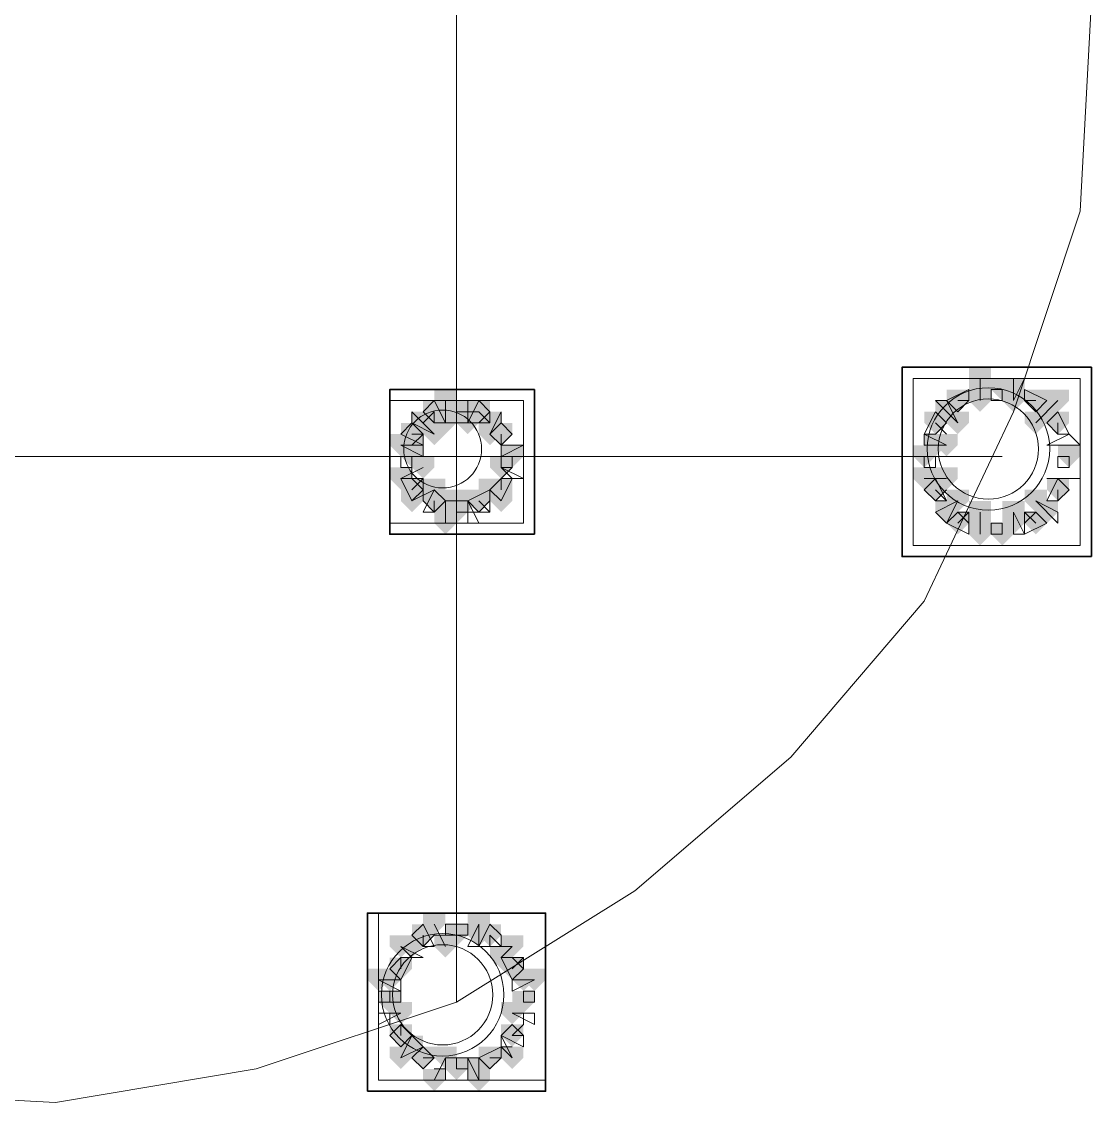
# Model space of a CAD drawing. Header units: millimetres. Extents: x 2315 to 4619, y 1334 to 1897.
# Drawn here: x 3500.14 to 3506, y 1548.66 to 1554.59 of the extents above; entities that cross this region are included whole.
import ezdxf

# ---------------------------------------------------------------- set-up
doc = ezdxf.new("R2010")
doc.units = ezdxf.units.MM
for name, color, linetype, true_color in [('PDF_10', 7, 'Continuous', 0x00b85c), ('PDF_AXIS', 7, 'Continuous', 0x00b85c), ('PDF_柱构件', 7, 'Continuous', 0x00b85c), ('PDF_转运站初步方案', 7, 'Continuous', 0x00b85c)]:
    doc.layers.add(name, color=color, linetype=linetype, true_color=true_color)
doc.layers.add('PDF_中心线层', color=1, linetype='Continuous')
doc.layers.add('PDF_粗实线层', color=7, linetype='Continuous')

msp = doc.modelspace()

# ---------------------------------------------------------------- hatches: boundary and pattern name
at = {"layer": 'PDF_10', "transparency": 33554559}
for points in [[(3505.5163, 1552.6298), (3505.4553, 1552.6298), (3505.4553, 1552.5687), (3505.5163, 1552.5076), (3505.5774, 1552.5687), (3505.5774, 1552.6298)], [(3505.5163, 1552.6298), (3505.4553, 1552.6298), (3505.4553, 1552.5687), (3505.5163, 1552.5076), (3505.5774, 1552.5687), (3505.5774, 1552.6298)], [(3505.272, 1552.5687), (3505.2109, 1552.5687), (3505.2109, 1552.5076), (3505.272, 1552.4466), (3505.3331, 1552.5076), (3505.3331, 1552.5687)], [(3505.272, 1552.5687), (3505.2109, 1552.5687), (3505.2109, 1552.5076), (3505.272, 1552.4466), (3505.3331, 1552.5076), (3505.3331, 1552.5687)], [(3505.6996, 1552.5687), (3505.6385, 1552.5687), (3505.6385, 1552.5076), (3505.6996, 1552.4466), (3505.7607, 1552.5076), (3505.7607, 1552.5687)], [(3505.6996, 1552.5687), (3505.6385, 1552.5687), (3505.6385, 1552.5076), (3505.6996, 1552.4466), (3505.7607, 1552.5076), (3505.7607, 1552.5687)], [(3502.4012, 1552.5076), (3502.3401, 1552.5076), (3502.3401, 1552.4466), (3502.4012, 1552.3855), (3502.4623, 1552.4466), (3502.4623, 1552.5076)], [(3502.4012, 1552.5076), (3502.3401, 1552.5076), (3502.3401, 1552.4466), (3502.4012, 1552.3855), (3502.4623, 1552.4466), (3502.4623, 1552.5076)], [(3502.5234, 1552.5076), (3502.4623, 1552.5076), (3502.4623, 1552.4466), (3502.5234, 1552.3855), (3502.5844, 1552.4466), (3502.5844, 1552.5076)], [(3502.5234, 1552.5076), (3502.4623, 1552.5076), (3502.4623, 1552.4466), (3502.5234, 1552.3855), (3502.5844, 1552.4466), (3502.5844, 1552.5076)], [(3502.6455, 1552.5076), (3502.5844, 1552.5076), (3502.5844, 1552.4466), (3502.6455, 1552.3855), (3502.7066, 1552.4466), (3502.7066, 1552.5076)], [(3502.6455, 1552.5076), (3502.5844, 1552.5076), (3502.5844, 1552.4466), (3502.6455, 1552.3855), (3502.7066, 1552.4466), (3502.7066, 1552.5076)], [(3505.1498, 1552.4466), (3505.0888, 1552.4466), (3505.0888, 1552.3855), (3505.1498, 1552.3244), (3505.2109, 1552.3855), (3505.2109, 1552.4466)], [(3505.1498, 1552.4466), (3505.0888, 1552.4466), (3505.0888, 1552.3855), (3505.1498, 1552.3244), (3505.2109, 1552.3855), (3505.2109, 1552.4466)], [(3505.8217, 1552.4466), (3505.7607, 1552.4466), (3505.7607, 1552.3855), (3505.8217, 1552.3244), (3505.8828, 1552.3855), (3505.8828, 1552.4466)], [(3505.8217, 1552.4466), (3505.7607, 1552.4466), (3505.7607, 1552.3855), (3505.8217, 1552.3244), (3505.8828, 1552.3855), (3505.8828, 1552.4466)], [(3502.279, 1552.3855), (3502.218, 1552.3855), (3502.218, 1552.3244), (3502.279, 1552.2633), (3502.3401, 1552.3244), (3502.3401, 1552.3855)], [(3502.279, 1552.3855), (3502.218, 1552.3855), (3502.218, 1552.3244), (3502.279, 1552.2633), (3502.3401, 1552.3244), (3502.3401, 1552.3855)], [(3502.7677, 1552.3855), (3502.7066, 1552.3855), (3502.7066, 1552.3244), (3502.7677, 1552.2633), (3502.8288, 1552.3244), (3502.8288, 1552.3855)], [(3502.7677, 1552.3855), (3502.7066, 1552.3855), (3502.7066, 1552.3244), (3502.7677, 1552.2633), (3502.8288, 1552.3244), (3502.8288, 1552.3855)], [(3502.7677, 1552.3855), (3502.7066, 1552.3855), (3502.7066, 1552.3244), (3502.7677, 1552.2633), (3502.8288, 1552.3244), (3502.8288, 1552.3855)], [(3502.279, 1552.2633), (3502.218, 1552.2633), (3502.218, 1552.2022), (3502.279, 1552.1412), (3502.3401, 1552.2022), (3502.3401, 1552.2633)], [(3502.279, 1552.2633), (3502.218, 1552.2633), (3502.218, 1552.2022), (3502.279, 1552.1412), (3502.3401, 1552.2022), (3502.3401, 1552.2633)], [(3502.8288, 1552.2633), (3502.7677, 1552.2633), (3502.7677, 1552.2022), (3502.8288, 1552.1412), (3502.8898, 1552.2022), (3502.8898, 1552.2633)], [(3502.8288, 1552.2633), (3502.7677, 1552.2633), (3502.7677, 1552.2022), (3502.8288, 1552.1412), (3502.8898, 1552.2022), (3502.8898, 1552.2633)], [(3505.0888, 1552.2633), (3505.0277, 1552.2633), (3505.0277, 1552.2022), (3505.0888, 1552.1412), (3505.1498, 1552.2022), (3505.1498, 1552.2633)], [(3505.0888, 1552.2633), (3505.0277, 1552.2633), (3505.0277, 1552.2022), (3505.0888, 1552.1412), (3505.1498, 1552.2022), (3505.1498, 1552.2633)], [(3505.8828, 1552.2633), (3505.8217, 1552.2633), (3505.8217, 1552.2022), (3505.8828, 1552.1412), (3505.9439, 1552.2022), (3505.9439, 1552.2633)], [(3505.8828, 1552.2633), (3505.8217, 1552.2633), (3505.8217, 1552.2022), (3505.8828, 1552.1412), (3505.9439, 1552.2022), (3505.9439, 1552.2633)], [(3502.279, 1552.0801), (3502.218, 1552.0801), (3502.218, 1552.019), (3502.279, 1551.9579), (3502.3401, 1552.019), (3502.3401, 1552.0801)], [(3502.279, 1552.0801), (3502.218, 1552.0801), (3502.218, 1552.019), (3502.279, 1551.9579), (3502.3401, 1552.019), (3502.3401, 1552.0801)], [(3502.7677, 1552.0801), (3502.7066, 1552.0801), (3502.7066, 1552.019), (3502.7677, 1551.9579), (3502.8288, 1552.019), (3502.8288, 1552.0801)], [(3502.7677, 1552.0801), (3502.7066, 1552.0801), (3502.7066, 1552.019), (3502.7677, 1551.9579), (3502.8288, 1552.019), (3502.8288, 1552.0801)], [(3505.1498, 1552.0801), (3505.0888, 1552.0801), (3505.0888, 1552.019), (3505.1498, 1551.9579), (3505.2109, 1552.019), (3505.2109, 1552.0801)], [(3505.1498, 1552.0801), (3505.0888, 1552.0801), (3505.0888, 1552.019), (3505.1498, 1551.9579), (3505.2109, 1552.019), (3505.2109, 1552.0801)], [(3505.8217, 1552.0801), (3505.7607, 1552.0801), (3505.7607, 1552.019), (3505.8217, 1551.9579), (3505.8828, 1552.019), (3505.8828, 1552.0801)], [(3505.8217, 1552.0801), (3505.7607, 1552.0801), (3505.7607, 1552.019), (3505.8217, 1551.9579), (3505.8828, 1552.019), (3505.8828, 1552.0801)], [(3502.4012, 1552.019), (3502.3401, 1552.019), (3502.3401, 1551.9579), (3502.4012, 1551.8968), (3502.4623, 1551.9579), (3502.4623, 1552.019)], [(3502.4012, 1552.019), (3502.3401, 1552.019), (3502.3401, 1551.9579), (3502.4012, 1551.8968), (3502.4623, 1551.9579), (3502.4623, 1552.019)], [(3502.6455, 1552.019), (3502.5844, 1552.019), (3502.5844, 1551.9579), (3502.6455, 1551.8968), (3502.7066, 1551.9579), (3502.7066, 1552.019)], [(3502.6455, 1552.019), (3502.5844, 1552.019), (3502.5844, 1551.9579), (3502.6455, 1551.8968), (3502.7066, 1551.9579), (3502.7066, 1552.019)], [(3502.5234, 1551.9579), (3502.4623, 1551.9579), (3502.4623, 1551.8968), (3502.5234, 1551.8357), (3502.5844, 1551.8968), (3502.5844, 1551.9579)], [(3502.5234, 1551.9579), (3502.4623, 1551.9579), (3502.4623, 1551.8968), (3502.5234, 1551.8357), (3502.5844, 1551.8968), (3502.5844, 1551.9579)], [(3505.272, 1551.8968), (3505.2109, 1551.8968), (3505.2109, 1551.8357), (3505.272, 1551.7747), (3505.3331, 1551.8357), (3505.3331, 1551.8968)], [(3505.272, 1551.8968), (3505.2109, 1551.8968), (3505.2109, 1551.8357), (3505.272, 1551.7747), (3505.3331, 1551.8357), (3505.3331, 1551.8968)], [(3505.6996, 1551.8968), (3505.6385, 1551.8968), (3505.6385, 1551.8357), (3505.6996, 1551.7747), (3505.7607, 1551.8357), (3505.7607, 1551.8968)], [(3505.6996, 1551.8968), (3505.6385, 1551.8968), (3505.6385, 1551.8357), (3505.6996, 1551.7747), (3505.7607, 1551.8357), (3505.7607, 1551.8968)], [(3505.5163, 1551.8357), (3505.4553, 1551.8357), (3505.4553, 1551.7747), (3505.5163, 1551.7136), (3505.5774, 1551.7747), (3505.5774, 1551.8357)], [(3505.5163, 1551.8357), (3505.4553, 1551.8357), (3505.4553, 1551.7747), (3505.5163, 1551.7136), (3505.5774, 1551.7747), (3505.5774, 1551.8357)], [(3502.3401, 1549.6368), (3502.279, 1549.6368), (3502.279, 1549.5757), (3502.3401, 1549.5147), (3502.4012, 1549.5757), (3502.4012, 1549.6368)], [(3502.3401, 1549.6368), (3502.279, 1549.6368), (3502.279, 1549.5757), (3502.3401, 1549.5147), (3502.4012, 1549.5757), (3502.4012, 1549.6368)], [(3502.5234, 1549.6368), (3502.4623, 1549.6368), (3502.4623, 1549.5757), (3502.5234, 1549.5147), (3502.5844, 1549.5757), (3502.5844, 1549.6368)], [(3502.5234, 1549.6368), (3502.4623, 1549.6368), (3502.4623, 1549.5757), (3502.5234, 1549.5147), (3502.5844, 1549.5757), (3502.5844, 1549.6368)], [(3502.7066, 1549.6368), (3502.6455, 1549.6368), (3502.6455, 1549.5757), (3502.7066, 1549.5147), (3502.7677, 1549.5757), (3502.7677, 1549.6368)], [(3502.7066, 1549.6368), (3502.6455, 1549.6368), (3502.6455, 1549.5757), (3502.7066, 1549.5147), (3502.7677, 1549.5757), (3502.7677, 1549.6368)], [(3502.218, 1549.4536), (3502.1569, 1549.4536), (3502.1569, 1549.3925), (3502.218, 1549.3314), (3502.279, 1549.3925), (3502.279, 1549.4536)], [(3502.218, 1549.4536), (3502.1569, 1549.4536), (3502.1569, 1549.3925), (3502.218, 1549.3314), (3502.279, 1549.3925), (3502.279, 1549.4536)], [(3502.8288, 1549.4536), (3502.7677, 1549.4536), (3502.7677, 1549.3925), (3502.8288, 1549.3314), (3502.8898, 1549.3925), (3502.8898, 1549.4536)], [(3502.8288, 1549.4536), (3502.7677, 1549.4536), (3502.7677, 1549.3925), (3502.8288, 1549.3314), (3502.8898, 1549.3925), (3502.8898, 1549.4536)], [(3502.1569, 1549.2703), (3502.0958, 1549.2703), (3502.0958, 1549.2093), (3502.1569, 1549.1482), (3502.218, 1549.2093), (3502.218, 1549.2703)], [(3502.1569, 1549.2703), (3502.0958, 1549.2703), (3502.0958, 1549.2093), (3502.1569, 1549.1482), (3502.218, 1549.2093), (3502.218, 1549.2703)], [(3502.1569, 1549.2703), (3502.0958, 1549.2703), (3502.0958, 1549.2093), (3502.1569, 1549.1482), (3502.218, 1549.2093), (3502.218, 1549.2703)], [(3502.8898, 1549.2703), (3502.8288, 1549.2703), (3502.8288, 1549.2093), (3502.8898, 1549.1482), (3502.9509, 1549.2093), (3502.9509, 1549.2703)], [(3502.8898, 1549.2703), (3502.8288, 1549.2703), (3502.8288, 1549.2093), (3502.8898, 1549.1482), (3502.9509, 1549.2093), (3502.9509, 1549.2703)], [(3502.218, 1549.0871), (3502.1569, 1549.0871), (3502.1569, 1549.026), (3502.218, 1548.9649), (3502.279, 1549.026), (3502.279, 1549.0871)], [(3502.218, 1549.0871), (3502.1569, 1549.0871), (3502.1569, 1549.026), (3502.218, 1548.9649), (3502.279, 1549.026), (3502.279, 1549.0871)], [(3502.218, 1549.0871), (3502.1569, 1549.0871), (3502.1569, 1549.026), (3502.218, 1548.9649), (3502.279, 1549.026), (3502.279, 1549.0871)], [(3502.8288, 1549.0871), (3502.7677, 1549.0871), (3502.7677, 1549.026), (3502.8288, 1548.9649), (3502.8898, 1549.026), (3502.8898, 1549.0871)], [(3502.8288, 1549.0871), (3502.7677, 1549.0871), (3502.7677, 1549.026), (3502.8288, 1548.9649), (3502.8898, 1549.026), (3502.8898, 1549.0871)], [(3502.3401, 1548.9649), (3502.279, 1548.9649), (3502.279, 1548.9039), (3502.3401, 1548.8428), (3502.4012, 1548.9039), (3502.4012, 1548.9649)], [(3502.3401, 1548.9649), (3502.279, 1548.9649), (3502.279, 1548.9039), (3502.3401, 1548.8428), (3502.4012, 1548.9039), (3502.4012, 1548.9649)], [(3502.3401, 1548.9649), (3502.279, 1548.9649), (3502.279, 1548.9039), (3502.3401, 1548.8428), (3502.4012, 1548.9039), (3502.4012, 1548.9649)], [(3502.7066, 1548.9649), (3502.6455, 1548.9649), (3502.6455, 1548.9039), (3502.7066, 1548.8428), (3502.7677, 1548.9039), (3502.7677, 1548.9649)], [(3502.7066, 1548.9649), (3502.6455, 1548.9649), (3502.6455, 1548.9039), (3502.7066, 1548.8428), (3502.7677, 1548.9039), (3502.7677, 1548.9649)], [(3502.7066, 1548.9649), (3502.6455, 1548.9649), (3502.6455, 1548.9039), (3502.7066, 1548.8428), (3502.7677, 1548.9039), (3502.7677, 1548.9649)], [(3502.5234, 1548.9039), (3502.4623, 1548.9039), (3502.4623, 1548.8428), (3502.5234, 1548.7817), (3502.5844, 1548.8428), (3502.5844, 1548.9039)], [(3502.5234, 1548.9039), (3502.4623, 1548.9039), (3502.4623, 1548.8428), (3502.5234, 1548.7817), (3502.5844, 1548.8428), (3502.5844, 1548.9039)]]:
    msp.add_hatch(color=256, dxfattribs=at).paths.add_polyline_path(points)
at = {"layer": 'PDF_柱构件', "transparency": 33554559}
for points in [[(3505.3942, 1552.6909), (3505.3331, 1552.6909), (3505.3331, 1552.6298), (3505.3942, 1552.5687), (3505.4553, 1552.6298), (3505.4553, 1552.6909)], [(3505.3942, 1552.6298), (3505.3331, 1552.6298), (3505.3331, 1552.5687), (3505.3942, 1552.5076), (3505.4553, 1552.5687), (3505.4553, 1552.6298)], [(3505.5774, 1552.6298), (3505.5163, 1552.6298), (3505.5163, 1552.5687), (3505.5774, 1552.5076), (3505.6385, 1552.5687), (3505.6385, 1552.6298)], [(3502.4623, 1552.5687), (3502.4012, 1552.5687), (3502.4012, 1552.5076), (3502.4623, 1552.4466), (3502.5234, 1552.5076), (3502.5234, 1552.5687)], [(3505.3942, 1552.5687), (3505.3331, 1552.5687), (3505.3331, 1552.5076), (3505.3942, 1552.4466), (3505.4553, 1552.5076), (3505.4553, 1552.5687)], [(3505.5774, 1552.5687), (3505.5163, 1552.5687), (3505.5163, 1552.5076), (3505.5774, 1552.4466), (3505.6385, 1552.5076), (3505.6385, 1552.5687)], [(3505.8217, 1552.5687), (3505.7607, 1552.5687), (3505.7607, 1552.5076), (3505.8217, 1552.4466), (3505.8828, 1552.5076), (3505.8828, 1552.5687)], [(3502.4623, 1552.5076), (3502.4012, 1552.5076), (3502.4012, 1552.4466), (3502.4623, 1552.3855), (3502.5234, 1552.4466), (3502.5234, 1552.5076)], [(3505.2109, 1552.5076), (3505.1498, 1552.5076), (3505.1498, 1552.4466), (3505.2109, 1552.3855), (3505.272, 1552.4466), (3505.272, 1552.5076)], [(3505.7607, 1552.5076), (3505.6996, 1552.5076), (3505.6996, 1552.4466), (3505.7607, 1552.3855), (3505.8217, 1552.4466), (3505.8217, 1552.5076)], [(3502.3401, 1552.4466), (3502.279, 1552.4466), (3502.279, 1552.3855), (3502.3401, 1552.3244), (3502.4012, 1552.3855), (3502.4012, 1552.4466)], [(3502.4623, 1552.4466), (3502.4012, 1552.4466), (3502.4012, 1552.3855), (3502.4623, 1552.3244), (3502.5234, 1552.3855), (3502.5234, 1552.4466)], [(3502.5844, 1552.4466), (3502.5234, 1552.4466), (3502.5234, 1552.3855), (3502.5844, 1552.3244), (3502.6455, 1552.3855), (3502.6455, 1552.4466)], [(3502.7066, 1552.4466), (3502.6455, 1552.4466), (3502.6455, 1552.3855), (3502.7066, 1552.3244), (3502.7677, 1552.3855), (3502.7677, 1552.4466)], [(3505.272, 1552.4466), (3505.2109, 1552.4466), (3505.2109, 1552.3855), (3505.272, 1552.3244), (3505.3331, 1552.3855), (3505.3331, 1552.4466)], [(3505.6996, 1552.4466), (3505.6385, 1552.4466), (3505.6385, 1552.3855), (3505.6996, 1552.3244), (3505.7607, 1552.3855), (3505.7607, 1552.4466)], [(3502.4012, 1552.3855), (3502.3401, 1552.3855), (3502.3401, 1552.3244), (3502.4012, 1552.2633), (3502.4623, 1552.3244), (3502.4623, 1552.3855)], [(3502.7066, 1552.3855), (3502.6455, 1552.3855), (3502.6455, 1552.3244), (3502.7066, 1552.2633), (3502.7677, 1552.3244), (3502.7677, 1552.3855)], [(3502.218, 1552.3244), (3502.1569, 1552.3244), (3502.1569, 1552.2633), (3502.218, 1552.2022), (3502.279, 1552.2633), (3502.279, 1552.3244)], [(3502.279, 1552.3244), (3502.218, 1552.3244), (3502.218, 1552.2633), (3502.279, 1552.2022), (3502.3401, 1552.2633), (3502.3401, 1552.3244)], [(3505.1498, 1552.3244), (3505.0888, 1552.3244), (3505.0888, 1552.2633), (3505.1498, 1552.2022), (3505.2109, 1552.2633), (3505.2109, 1552.3244)], [(3505.2109, 1552.3244), (3505.1498, 1552.3244), (3505.1498, 1552.2633), (3505.2109, 1552.2022), (3505.272, 1552.2633), (3505.272, 1552.3244)], [(3502.3401, 1552.2022), (3502.279, 1552.2022), (3502.279, 1552.1412), (3502.3401, 1552.0801), (3502.4012, 1552.1412), (3502.4012, 1552.2022)], [(3502.7677, 1552.2022), (3502.7066, 1552.2022), (3502.7066, 1552.1412), (3502.7677, 1552.0801), (3502.8288, 1552.1412), (3502.8288, 1552.2022)], [(3502.218, 1552.1412), (3502.1569, 1552.1412), (3502.1569, 1552.0801), (3502.218, 1552.019), (3502.279, 1552.0801), (3502.279, 1552.1412)], [(3505.0888, 1552.1412), (3505.0277, 1552.1412), (3505.0277, 1552.0801), (3505.0888, 1552.019), (3505.1498, 1552.0801), (3505.1498, 1552.1412)], [(3505.1498, 1552.1412), (3505.0888, 1552.1412), (3505.0888, 1552.0801), (3505.1498, 1552.019), (3505.2109, 1552.0801), (3505.2109, 1552.1412)], [(3505.2109, 1552.1412), (3505.1498, 1552.1412), (3505.1498, 1552.0801), (3505.2109, 1552.019), (3505.272, 1552.0801), (3505.272, 1552.1412)], [(3502.4012, 1552.0801), (3502.3401, 1552.0801), (3502.3401, 1552.019), (3502.4012, 1551.9579), (3502.4623, 1552.019), (3502.4623, 1552.0801)], [(3502.7066, 1552.0801), (3502.6455, 1552.0801), (3502.6455, 1552.019), (3502.7066, 1551.9579), (3502.7677, 1552.019), (3502.7677, 1552.0801)], [(3502.279, 1552.019), (3502.218, 1552.019), (3502.218, 1551.9579), (3502.279, 1551.8968), (3502.3401, 1551.9579), (3502.3401, 1552.019)], [(3502.4623, 1552.019), (3502.4012, 1552.019), (3502.4012, 1551.9579), (3502.4623, 1551.8968), (3502.5234, 1551.9579), (3502.5234, 1552.019)], [(3502.5844, 1552.019), (3502.5234, 1552.019), (3502.5234, 1551.9579), (3502.5844, 1551.8968), (3502.6455, 1551.9579), (3502.6455, 1552.019)], [(3502.7677, 1552.019), (3502.7066, 1552.019), (3502.7066, 1551.9579), (3502.7677, 1551.8968), (3502.8288, 1551.9579), (3502.8288, 1552.019)], [(3505.272, 1552.019), (3505.2109, 1552.019), (3505.2109, 1551.9579), (3505.272, 1551.8968), (3505.3331, 1551.9579), (3505.3331, 1552.019)], [(3505.6996, 1552.019), (3505.6385, 1552.019), (3505.6385, 1551.9579), (3505.6996, 1551.8968), (3505.7607, 1551.9579), (3505.7607, 1552.019)], [(3502.4623, 1551.9579), (3502.4012, 1551.9579), (3502.4012, 1551.8968), (3502.4623, 1551.8357), (3502.5234, 1551.8968), (3502.5234, 1551.9579)], [(3505.2109, 1551.9579), (3505.1498, 1551.9579), (3505.1498, 1551.8968), (3505.2109, 1551.8357), (3505.272, 1551.8968), (3505.272, 1551.9579)], [(3505.3942, 1551.9579), (3505.3331, 1551.9579), (3505.3331, 1551.8968), (3505.3942, 1551.8357), (3505.4553, 1551.8968), (3505.4553, 1551.9579)], [(3505.5774, 1551.9579), (3505.5163, 1551.9579), (3505.5163, 1551.8968), (3505.5774, 1551.8357), (3505.6385, 1551.8968), (3505.6385, 1551.9579)], [(3505.7607, 1551.9579), (3505.6996, 1551.9579), (3505.6996, 1551.8968), (3505.7607, 1551.8357), (3505.8217, 1551.8968), (3505.8217, 1551.9579)], [(3502.4623, 1551.8968), (3502.4012, 1551.8968), (3502.4012, 1551.8357), (3502.4623, 1551.7747), (3502.5234, 1551.8357), (3502.5234, 1551.8968)], [(3505.3942, 1551.8968), (3505.3331, 1551.8968), (3505.3331, 1551.8357), (3505.3942, 1551.7747), (3505.4553, 1551.8357), (3505.4553, 1551.8968)], [(3505.5774, 1551.8968), (3505.5163, 1551.8968), (3505.5163, 1551.8357), (3505.5774, 1551.7747), (3505.6385, 1551.8357), (3505.6385, 1551.8968)], [(3505.3942, 1551.8357), (3505.3331, 1551.8357), (3505.3331, 1551.7747), (3505.3942, 1551.7136), (3505.4553, 1551.7747), (3505.4553, 1551.8357)], [(3502.4012, 1549.6979), (3502.3401, 1549.6979), (3502.3401, 1549.6368), (3502.4012, 1549.5757), (3502.4623, 1549.6368), (3502.4623, 1549.6979)], [(3502.6455, 1549.6979), (3502.5844, 1549.6979), (3502.5844, 1549.6368), (3502.6455, 1549.5757), (3502.7066, 1549.6368), (3502.7066, 1549.6979)], [(3502.6455, 1549.6368), (3502.5844, 1549.6368), (3502.5844, 1549.5757), (3502.6455, 1549.5147), (3502.7066, 1549.5757), (3502.7066, 1549.6368)], [(3502.218, 1549.5757), (3502.1569, 1549.5757), (3502.1569, 1549.5147), (3502.218, 1549.4536), (3502.279, 1549.5147), (3502.279, 1549.5757)], [(3502.279, 1549.5757), (3502.218, 1549.5757), (3502.218, 1549.5147), (3502.279, 1549.4536), (3502.3401, 1549.5147), (3502.3401, 1549.5757)], [(3502.4623, 1549.5757), (3502.4012, 1549.5757), (3502.4012, 1549.5147), (3502.4623, 1549.4536), (3502.5234, 1549.5147), (3502.5234, 1549.5757)], [(3502.8288, 1549.5757), (3502.7677, 1549.5757), (3502.7677, 1549.5147), (3502.8288, 1549.4536), (3502.8898, 1549.5147), (3502.8898, 1549.5757)], [(3502.7677, 1549.5147), (3502.7066, 1549.5147), (3502.7066, 1549.4536), (3502.7677, 1549.3925), (3502.8288, 1549.4536), (3502.8288, 1549.5147)], [(3502.0958, 1549.3925), (3502.0347, 1549.3925), (3502.0347, 1549.3314), (3502.0958, 1549.2703), (3502.1569, 1549.3314), (3502.1569, 1549.3925)], [(3502.1569, 1549.3925), (3502.0958, 1549.3925), (3502.0958, 1549.3314), (3502.1569, 1549.2703), (3502.218, 1549.3314), (3502.218, 1549.3925)], [(3502.8898, 1549.3925), (3502.8288, 1549.3925), (3502.8288, 1549.3314), (3502.8898, 1549.2703), (3502.9509, 1549.3314), (3502.9509, 1549.3925)], [(3502.9509, 1549.3925), (3502.8898, 1549.3925), (3502.8898, 1549.3314), (3502.9509, 1549.2703), (3503.012, 1549.3314), (3503.012, 1549.3925)], [(3502.218, 1549.2093), (3502.1569, 1549.2093), (3502.1569, 1549.1482), (3502.218, 1549.0871), (3502.279, 1549.1482), (3502.279, 1549.2093)], [(3502.8288, 1549.2093), (3502.7677, 1549.2093), (3502.7677, 1549.1482), (3502.8288, 1549.0871), (3502.8898, 1549.1482), (3502.8898, 1549.2093)], [(3502.279, 1549.026), (3502.218, 1549.026), (3502.218, 1548.9649), (3502.279, 1548.9039), (3502.3401, 1548.9649), (3502.3401, 1549.026)], [(3502.218, 1548.9649), (3502.1569, 1548.9649), (3502.1569, 1548.9039), (3502.218, 1548.8428), (3502.279, 1548.9039), (3502.279, 1548.9649)], [(3502.4623, 1548.9649), (3502.4012, 1548.9649), (3502.4012, 1548.9039), (3502.4623, 1548.8428), (3502.5234, 1548.9039), (3502.5234, 1548.9649)], [(3502.8288, 1548.9649), (3502.7677, 1548.9649), (3502.7677, 1548.9039), (3502.8288, 1548.8428), (3502.8898, 1548.9039), (3502.8898, 1548.9649)], [(3502.6455, 1548.9039), (3502.5844, 1548.9039), (3502.5844, 1548.8428), (3502.6455, 1548.7817), (3502.7066, 1548.8428), (3502.7066, 1548.9039)], [(3502.4012, 1548.8428), (3502.3401, 1548.8428), (3502.3401, 1548.7817), (3502.4012, 1548.7206), (3502.4623, 1548.7817), (3502.4623, 1548.8428)], [(3502.6455, 1548.8428), (3502.5844, 1548.8428), (3502.5844, 1548.7817), (3502.6455, 1548.7206), (3502.7066, 1548.7817), (3502.7066, 1548.8428)]]:
    msp.add_hatch(color=256, dxfattribs=at).paths.add_polyline_path(points)
at = {"layer": 'PDF_转运站初步方案', "transparency": 33554559}
for points in [[(3505.5163, 1552.6298), (3505.4553, 1552.6298), (3505.4553, 1552.5687), (3505.5163, 1552.5076), (3505.5774, 1552.5687), (3505.5774, 1552.6298)], [(3505.5163, 1552.6298), (3505.4553, 1552.6298), (3505.4553, 1552.5687), (3505.5163, 1552.5076), (3505.5774, 1552.5687), (3505.5774, 1552.6298)], [(3505.272, 1552.5687), (3505.2109, 1552.5687), (3505.2109, 1552.5076), (3505.272, 1552.4466), (3505.3331, 1552.5076), (3505.3331, 1552.5687)], [(3505.272, 1552.5687), (3505.2109, 1552.5687), (3505.2109, 1552.5076), (3505.272, 1552.4466), (3505.3331, 1552.5076), (3505.3331, 1552.5687)], [(3505.6996, 1552.5687), (3505.6385, 1552.5687), (3505.6385, 1552.5076), (3505.6996, 1552.4466), (3505.7607, 1552.5076), (3505.7607, 1552.5687)], [(3505.6996, 1552.5687), (3505.6385, 1552.5687), (3505.6385, 1552.5076), (3505.6996, 1552.4466), (3505.7607, 1552.5076), (3505.7607, 1552.5687)], [(3502.4012, 1552.5076), (3502.3401, 1552.5076), (3502.3401, 1552.4466), (3502.4012, 1552.3855), (3502.4623, 1552.4466), (3502.4623, 1552.5076)], [(3502.4012, 1552.5076), (3502.3401, 1552.5076), (3502.3401, 1552.4466), (3502.4012, 1552.3855), (3502.4623, 1552.4466), (3502.4623, 1552.5076)], [(3502.5234, 1552.5076), (3502.4623, 1552.5076), (3502.4623, 1552.4466), (3502.5234, 1552.3855), (3502.5844, 1552.4466), (3502.5844, 1552.5076)], [(3502.5234, 1552.5076), (3502.4623, 1552.5076), (3502.4623, 1552.4466), (3502.5234, 1552.3855), (3502.5844, 1552.4466), (3502.5844, 1552.5076)], [(3502.6455, 1552.5076), (3502.5844, 1552.5076), (3502.5844, 1552.4466), (3502.6455, 1552.3855), (3502.7066, 1552.4466), (3502.7066, 1552.5076)], [(3502.6455, 1552.5076), (3502.5844, 1552.5076), (3502.5844, 1552.4466), (3502.6455, 1552.3855), (3502.7066, 1552.4466), (3502.7066, 1552.5076)], [(3505.1498, 1552.4466), (3505.0888, 1552.4466), (3505.0888, 1552.3855), (3505.1498, 1552.3244), (3505.2109, 1552.3855), (3505.2109, 1552.4466)], [(3505.1498, 1552.4466), (3505.0888, 1552.4466), (3505.0888, 1552.3855), (3505.1498, 1552.3244), (3505.2109, 1552.3855), (3505.2109, 1552.4466)], [(3505.8217, 1552.4466), (3505.7607, 1552.4466), (3505.7607, 1552.3855), (3505.8217, 1552.3244), (3505.8828, 1552.3855), (3505.8828, 1552.4466)], [(3505.8217, 1552.4466), (3505.7607, 1552.4466), (3505.7607, 1552.3855), (3505.8217, 1552.3244), (3505.8828, 1552.3855), (3505.8828, 1552.4466)], [(3502.279, 1552.3855), (3502.218, 1552.3855), (3502.218, 1552.3244), (3502.279, 1552.2633), (3502.3401, 1552.3244), (3502.3401, 1552.3855)], [(3502.279, 1552.3855), (3502.218, 1552.3855), (3502.218, 1552.3244), (3502.279, 1552.2633), (3502.3401, 1552.3244), (3502.3401, 1552.3855)], [(3502.7677, 1552.3855), (3502.7066, 1552.3855), (3502.7066, 1552.3244), (3502.7677, 1552.2633), (3502.8288, 1552.3244), (3502.8288, 1552.3855)], [(3502.7677, 1552.3855), (3502.7066, 1552.3855), (3502.7066, 1552.3244), (3502.7677, 1552.2633), (3502.8288, 1552.3244), (3502.8288, 1552.3855)], [(3502.279, 1552.2633), (3502.218, 1552.2633), (3502.218, 1552.2022), (3502.279, 1552.1412), (3502.3401, 1552.2022), (3502.3401, 1552.2633)], [(3502.279, 1552.2633), (3502.218, 1552.2633), (3502.218, 1552.2022), (3502.279, 1552.1412), (3502.3401, 1552.2022), (3502.3401, 1552.2633)], [(3502.8288, 1552.2633), (3502.7677, 1552.2633), (3502.7677, 1552.2022), (3502.8288, 1552.1412), (3502.8898, 1552.2022), (3502.8898, 1552.2633)], [(3502.8288, 1552.2633), (3502.7677, 1552.2633), (3502.7677, 1552.2022), (3502.8288, 1552.1412), (3502.8898, 1552.2022), (3502.8898, 1552.2633)], [(3505.0888, 1552.2633), (3505.0277, 1552.2633), (3505.0277, 1552.2022), (3505.0888, 1552.1412), (3505.1498, 1552.2022), (3505.1498, 1552.2633)], [(3505.0888, 1552.2633), (3505.0277, 1552.2633), (3505.0277, 1552.2022), (3505.0888, 1552.1412), (3505.1498, 1552.2022), (3505.1498, 1552.2633)], [(3505.8828, 1552.2633), (3505.8217, 1552.2633), (3505.8217, 1552.2022), (3505.8828, 1552.1412), (3505.9439, 1552.2022), (3505.9439, 1552.2633)], [(3505.8828, 1552.2633), (3505.8217, 1552.2633), (3505.8217, 1552.2022), (3505.8828, 1552.1412), (3505.9439, 1552.2022), (3505.9439, 1552.2633)], [(3502.279, 1552.0801), (3502.218, 1552.0801), (3502.218, 1552.019), (3502.279, 1551.9579), (3502.3401, 1552.019), (3502.3401, 1552.0801)], [(3502.279, 1552.0801), (3502.218, 1552.0801), (3502.218, 1552.019), (3502.279, 1551.9579), (3502.3401, 1552.019), (3502.3401, 1552.0801)], [(3502.7677, 1552.0801), (3502.7066, 1552.0801), (3502.7066, 1552.019), (3502.7677, 1551.9579), (3502.8288, 1552.019), (3502.8288, 1552.0801)], [(3502.7677, 1552.0801), (3502.7066, 1552.0801), (3502.7066, 1552.019), (3502.7677, 1551.9579), (3502.8288, 1552.019), (3502.8288, 1552.0801)], [(3505.1498, 1552.0801), (3505.0888, 1552.0801), (3505.0888, 1552.019), (3505.1498, 1551.9579), (3505.2109, 1552.019), (3505.2109, 1552.0801)], [(3505.1498, 1552.0801), (3505.0888, 1552.0801), (3505.0888, 1552.019), (3505.1498, 1551.9579), (3505.2109, 1552.019), (3505.2109, 1552.0801)], [(3505.8217, 1552.0801), (3505.7607, 1552.0801), (3505.7607, 1552.019), (3505.8217, 1551.9579), (3505.8828, 1552.019), (3505.8828, 1552.0801)], [(3505.8217, 1552.0801), (3505.7607, 1552.0801), (3505.7607, 1552.019), (3505.8217, 1551.9579), (3505.8828, 1552.019), (3505.8828, 1552.0801)], [(3502.4012, 1552.019), (3502.3401, 1552.019), (3502.3401, 1551.9579), (3502.4012, 1551.8968), (3502.4623, 1551.9579), (3502.4623, 1552.019)], [(3502.4012, 1552.019), (3502.3401, 1552.019), (3502.3401, 1551.9579), (3502.4012, 1551.8968), (3502.4623, 1551.9579), (3502.4623, 1552.019)], [(3502.6455, 1552.019), (3502.5844, 1552.019), (3502.5844, 1551.9579), (3502.6455, 1551.8968), (3502.7066, 1551.9579), (3502.7066, 1552.019)], [(3502.6455, 1552.019), (3502.5844, 1552.019), (3502.5844, 1551.9579), (3502.6455, 1551.8968), (3502.7066, 1551.9579), (3502.7066, 1552.019)], [(3502.5234, 1551.9579), (3502.4623, 1551.9579), (3502.4623, 1551.8968), (3502.5234, 1551.8357), (3502.5844, 1551.8968), (3502.5844, 1551.9579)], [(3502.5234, 1551.9579), (3502.4623, 1551.9579), (3502.4623, 1551.8968), (3502.5234, 1551.8357), (3502.5844, 1551.8968), (3502.5844, 1551.9579)], [(3505.272, 1551.8968), (3505.2109, 1551.8968), (3505.2109, 1551.8357), (3505.272, 1551.7747), (3505.3331, 1551.8357), (3505.3331, 1551.8968)], [(3505.272, 1551.8968), (3505.2109, 1551.8968), (3505.2109, 1551.8357), (3505.272, 1551.7747), (3505.3331, 1551.8357), (3505.3331, 1551.8968)], [(3505.6996, 1551.8968), (3505.6385, 1551.8968), (3505.6385, 1551.8357), (3505.6996, 1551.7747), (3505.7607, 1551.8357), (3505.7607, 1551.8968)], [(3505.6996, 1551.8968), (3505.6385, 1551.8968), (3505.6385, 1551.8357), (3505.6996, 1551.7747), (3505.7607, 1551.8357), (3505.7607, 1551.8968)], [(3505.5163, 1551.8357), (3505.4553, 1551.8357), (3505.4553, 1551.7747), (3505.5163, 1551.7136), (3505.5774, 1551.7747), (3505.5774, 1551.8357)], [(3505.5163, 1551.8357), (3505.4553, 1551.8357), (3505.4553, 1551.7747), (3505.5163, 1551.7136), (3505.5774, 1551.7747), (3505.5774, 1551.8357)], [(3502.3401, 1549.6368), (3502.279, 1549.6368), (3502.279, 1549.5757), (3502.3401, 1549.5147), (3502.4012, 1549.5757), (3502.4012, 1549.6368)], [(3502.3401, 1549.6368), (3502.279, 1549.6368), (3502.279, 1549.5757), (3502.3401, 1549.5147), (3502.4012, 1549.5757), (3502.4012, 1549.6368)], [(3502.5234, 1549.6368), (3502.4623, 1549.6368), (3502.4623, 1549.5757), (3502.5234, 1549.5147), (3502.5844, 1549.5757), (3502.5844, 1549.6368)], [(3502.5234, 1549.6368), (3502.4623, 1549.6368), (3502.4623, 1549.5757), (3502.5234, 1549.5147), (3502.5844, 1549.5757), (3502.5844, 1549.6368)], [(3502.7066, 1549.6368), (3502.6455, 1549.6368), (3502.6455, 1549.5757), (3502.7066, 1549.5147), (3502.7677, 1549.5757), (3502.7677, 1549.6368)], [(3502.7066, 1549.6368), (3502.6455, 1549.6368), (3502.6455, 1549.5757), (3502.7066, 1549.5147), (3502.7677, 1549.5757), (3502.7677, 1549.6368)], [(3502.218, 1549.4536), (3502.1569, 1549.4536), (3502.1569, 1549.3925), (3502.218, 1549.3314), (3502.279, 1549.3925), (3502.279, 1549.4536)], [(3502.218, 1549.4536), (3502.1569, 1549.4536), (3502.1569, 1549.3925), (3502.218, 1549.3314), (3502.279, 1549.3925), (3502.279, 1549.4536)], [(3502.8288, 1549.4536), (3502.7677, 1549.4536), (3502.7677, 1549.3925), (3502.8288, 1549.3314), (3502.8898, 1549.3925), (3502.8898, 1549.4536)], [(3502.8288, 1549.4536), (3502.7677, 1549.4536), (3502.7677, 1549.3925), (3502.8288, 1549.3314), (3502.8898, 1549.3925), (3502.8898, 1549.4536)], [(3502.1569, 1549.2703), (3502.0958, 1549.2703), (3502.0958, 1549.2093), (3502.1569, 1549.1482), (3502.218, 1549.2093), (3502.218, 1549.2703)], [(3502.1569, 1549.2703), (3502.0958, 1549.2703), (3502.0958, 1549.2093), (3502.1569, 1549.1482), (3502.218, 1549.2093), (3502.218, 1549.2703)], [(3502.8898, 1549.2703), (3502.8288, 1549.2703), (3502.8288, 1549.2093), (3502.8898, 1549.1482), (3502.9509, 1549.2093), (3502.9509, 1549.2703)], [(3502.8898, 1549.2703), (3502.8288, 1549.2703), (3502.8288, 1549.2093), (3502.8898, 1549.1482), (3502.9509, 1549.2093), (3502.9509, 1549.2703)], [(3502.218, 1549.0871), (3502.1569, 1549.0871), (3502.1569, 1549.026), (3502.218, 1548.9649), (3502.279, 1549.026), (3502.279, 1549.0871)], [(3502.218, 1549.0871), (3502.1569, 1549.0871), (3502.1569, 1549.026), (3502.218, 1548.9649), (3502.279, 1549.026), (3502.279, 1549.0871)], [(3502.8288, 1549.0871), (3502.7677, 1549.0871), (3502.7677, 1549.026), (3502.8288, 1548.9649), (3502.8898, 1549.026), (3502.8898, 1549.0871)], [(3502.8288, 1549.0871), (3502.7677, 1549.0871), (3502.7677, 1549.026), (3502.8288, 1548.9649), (3502.8898, 1549.026), (3502.8898, 1549.0871)], [(3502.3401, 1548.9649), (3502.279, 1548.9649), (3502.279, 1548.9039), (3502.3401, 1548.8428), (3502.4012, 1548.9039), (3502.4012, 1548.9649)], [(3502.3401, 1548.9649), (3502.279, 1548.9649), (3502.279, 1548.9039), (3502.3401, 1548.8428), (3502.4012, 1548.9039), (3502.4012, 1548.9649)], [(3502.7066, 1548.9649), (3502.6455, 1548.9649), (3502.6455, 1548.9039), (3502.7066, 1548.8428), (3502.7677, 1548.9039), (3502.7677, 1548.9649)], [(3502.7066, 1548.9649), (3502.6455, 1548.9649), (3502.6455, 1548.9039), (3502.7066, 1548.8428), (3502.7677, 1548.9039), (3502.7677, 1548.9649)], [(3502.5234, 1548.9039), (3502.4623, 1548.9039), (3502.4623, 1548.8428), (3502.5234, 1548.7817), (3502.5844, 1548.8428), (3502.5844, 1548.9039)], [(3502.5234, 1548.9039), (3502.4623, 1548.9039), (3502.4623, 1548.8428), (3502.5234, 1548.7817), (3502.5844, 1548.8428), (3502.5844, 1548.9039)]]:
    msp.add_hatch(color=256, dxfattribs=at).paths.add_polyline_path(points)

# ---------------------------------------------------------------- linework, layer by layer
at = {"layer": 'PDF_10', "lineweight": 18}
for points in [[(3505.4553, 1552.5687), (3505.5163, 1552.5687), (3505.5163, 1552.5076)], [(3502.5234, 1552.5076), (3502.5234, 1552.4466), (3502.5844, 1552.4466)], [(3505.272, 1552.5076), (3505.3331, 1552.5076), (3505.272, 1552.5076)], [(3505.6996, 1552.5076), (3505.6385, 1552.5076), (3505.6996, 1552.5076)], [(3502.3401, 1552.3855), (3502.4012, 1552.4466), (3502.4012, 1552.3855)], [(3502.6455, 1552.4466), (3502.7066, 1552.3855)], [(3502.6455, 1552.3855), (3502.7066, 1552.4466)], [(3505.1498, 1552.3244), (3505.2109, 1552.3855)], [(3505.2109, 1552.3244), (3505.1498, 1552.3855)], [(3505.8217, 1552.3855), (3505.8217, 1552.3244), (3505.8217, 1552.3855)], [(3502.279, 1552.2633), (3502.3401, 1552.3244), (3502.279, 1552.3244)], [(3502.7677, 1552.3244), (3502.7677, 1552.2633)], [(3502.279, 1552.1412), (3502.279, 1552.2022), (3502.218, 1552.2022)], [(3502.7677, 1552.2022), (3502.8288, 1552.2022), (3502.8288, 1552.1412)], [(3505.0888, 1552.1412), (3505.0888, 1552.2022), (3505.1498, 1552.2022)], [(3505.8217, 1552.2022), (3505.8828, 1552.2022), (3505.8828, 1552.1412)], [(3502.3401, 1552.019), (3502.279, 1552.0801)], [(3502.3401, 1552.0801), (3502.279, 1552.019)], [(3502.7677, 1552.019), (3502.7677, 1552.0801), (3502.7677, 1552.019)], [(3505.2109, 1551.9579), (3505.1498, 1552.019)], [(3505.2109, 1552.019), (3505.1498, 1551.9579)], [(3505.8217, 1551.9579), (3505.8217, 1552.019), (3505.8217, 1551.9579)], [(3502.4012, 1551.9579), (3502.4012, 1551.8968), (3502.3401, 1551.9579)], [(3502.5844, 1551.8968), (3502.5234, 1551.8968), (3502.5234, 1551.9579)], [(3502.7066, 1551.9579), (3502.6455, 1551.8968)], [(3502.6455, 1551.9579), (3502.7066, 1551.8968)], [(3505.3331, 1551.8357), (3505.272, 1551.8968)], [(3505.3331, 1551.8968), (3505.272, 1551.8357)], [(3505.6996, 1551.8968), (3505.6385, 1551.8357)], [(3505.6385, 1551.8968), (3505.6996, 1551.8357)], [(3505.5163, 1551.8357), (3505.5163, 1551.7747), (3505.4553, 1551.7747)], [(3502.5844, 1549.5757), (3502.5234, 1549.5757), (3502.5234, 1549.6368)], [(3502.4012, 1549.5757), (3502.3401, 1549.5147), (3502.3401, 1549.5757)], [(3502.7677, 1549.5147), (3502.7066, 1549.5757), (3502.7066, 1549.5147)], [(3502.218, 1549.4536), (3502.218, 1549.3925), (3502.218, 1549.4536)], [(3502.8898, 1549.3925), (3502.8288, 1549.4536)], [(3502.8288, 1549.3925), (3502.8898, 1549.4536)], [(3502.1569, 1549.2703), (3502.1569, 1549.2093)], [(3502.9509, 1549.2093), (3502.8898, 1549.2093), (3502.8898, 1549.2703)], [(3502.218, 1549.0871), (3502.218, 1549.026)], [(3502.8898, 1549.026), (3502.8288, 1549.026), (3502.8898, 1549.0871)], [(3502.3401, 1548.9039), (3502.4012, 1548.9039)], [(3502.5234, 1548.9039), (3502.5234, 1548.8428), (3502.5844, 1548.8428)], [(3502.7066, 1548.9039), (3502.7677, 1548.9039)]]:
    msp.add_lwpolyline(points, dxfattribs=at)
at = {"layer": 'PDF_AXIS', "lineweight": 18}
for points in [[(3505.9439, 1551.7136), (3505.9439, 1552.6298), (3505.0277, 1552.6298), (3505.0277, 1551.7136)], [(3502.8898, 1551.8357), (3502.8898, 1552.5076), (3502.1569, 1552.5076), (3502.1569, 1551.8357)], [(3502.0958, 1548.7817), (3502.0958, 1549.6979), (3503.012, 1549.6979), (3503.012, 1548.7817)]]:
    msp.add_lwpolyline(points, close=True, dxfattribs=at)
at = {"layer": 'PDF_中心线层', "color": 112, "lineweight": 18, "true_color": 0x00b85c}
for points in [[(3502.5234, 1549.2093), (3502.5234, 1560.1428)], [(3506.005, 1554.7066), (3505.9439, 1553.546), (3505.5774, 1552.4466), (3505.0888, 1551.4082), (3504.3558, 1550.553), (3503.5007, 1549.8201), (3502.5234, 1549.2093), (3501.4239, 1548.8428), (3500.3244, 1548.6595), (3499.1639, 1548.7206), (3498.0644, 1549.026), (3497.0261, 1549.4536), (3497.0261, 1549.5147)], [(3494.5828, 1552.2022), (3505.5163, 1552.2022)]]:
    msp.add_lwpolyline(points, dxfattribs=at)
at = {"layer": 'PDF_柱构件', "lineweight": 18}
for points in [[(3505.3942, 1552.6298), (3505.3942, 1552.5076)], [(3505.5774, 1552.6298), (3505.5774, 1552.5076), (3505.6385, 1552.6298)], [(3505.272, 1552.4466), (3505.3331, 1552.5076), (3505.3331, 1552.5687), (3505.2109, 1552.5076)], [(3505.4553, 1552.5076), (3505.5163, 1552.5076), (3505.5163, 1552.5687), (3505.4553, 1552.5687)], [(3505.6385, 1552.5076), (3505.6996, 1552.4466), (3505.7607, 1552.5076), (3505.6385, 1552.5687)], [(3502.4012, 1552.3855), (3502.4623, 1552.3855), (3502.4012, 1552.5076), (3502.3401, 1552.4466)], [(3502.4623, 1552.5076), (3502.4623, 1552.3855)], [(3502.4623, 1552.3855), (3502.5844, 1552.3855), (3502.5844, 1552.5076), (3502.4623, 1552.5076)], [(3502.5844, 1552.5076), (3502.5844, 1552.3855), (3502.6455, 1552.5076)], [(3502.5844, 1552.3855), (3502.7066, 1552.3855), (3502.7066, 1552.4466), (3502.6455, 1552.5076)], [(3505.1498, 1552.5076), (3505.272, 1552.3855), (3505.2109, 1552.5076)], [(3505.8217, 1552.5076), (3505.6996, 1552.3855)], [(3502.279, 1552.3855), (3502.4012, 1552.3244), (3502.279, 1552.4466)], [(3502.7677, 1552.4466), (3502.7066, 1552.3244), (3502.7677, 1552.3855)], [(3505.1498, 1552.3244), (3505.2109, 1552.3855), (3505.1498, 1552.4466), (3505.0888, 1552.3244)], [(3505.7607, 1552.3855), (3505.8217, 1552.3244), (3505.8828, 1552.3244), (3505.8217, 1552.4466)], [(3502.3401, 1552.2633), (3502.3401, 1552.3244), (3502.279, 1552.3855), (3502.218, 1552.3244)], [(3502.7066, 1552.3244), (3502.7677, 1552.2633), (3502.8288, 1552.3244), (3502.7677, 1552.3855)], [(3505.0888, 1552.2633), (3505.2109, 1552.2633), (3505.0888, 1552.3244)], [(3505.8828, 1552.3244), (3505.7607, 1552.2633), (3505.8217, 1552.2633), (3505.9439, 1552.2633)], [(3502.218, 1552.2633), (3502.3401, 1552.2022), (3502.3401, 1552.2633)], [(3502.279, 1552.1412), (3502.279, 1552.2022), (3502.218, 1552.2022), (3502.218, 1552.1412)], [(3502.7677, 1552.2022), (3502.7677, 1552.1412), (3502.8288, 1552.1412), (3502.8288, 1552.2022)], [(3505.1498, 1552.1412), (3505.1498, 1552.2022), (3505.0888, 1552.2022), (3505.0888, 1552.1412)], [(3505.8217, 1552.2022), (3505.8217, 1552.1412), (3505.8828, 1552.1412), (3505.8828, 1552.2022)], [(3502.218, 1552.0801), (3502.3401, 1552.1412)], [(3502.8898, 1552.0801), (3502.7677, 1552.1412), (3502.8288, 1552.0801)], [(3502.3401, 1552.019), (3502.3401, 1552.0801), (3502.218, 1552.0801), (3502.279, 1551.9579)], [(3502.7677, 1552.0801), (3502.7066, 1552.019), (3502.7677, 1551.9579), (3502.8288, 1552.0801)], [(3505.0888, 1552.0801), (3505.2109, 1552.0801)], [(3505.2109, 1551.9579), (3505.1498, 1552.0801), (3505.0888, 1552.019), (3505.1498, 1551.9579)], [(3505.9439, 1552.0801), (3505.8217, 1552.0801), (3505.7607, 1552.0801), (3505.8828, 1552.0801)], [(3505.8217, 1552.0801), (3505.7607, 1551.9579), (3505.8217, 1551.9579), (3505.8828, 1552.019)], [(3502.279, 1551.9579), (3502.4012, 1552.019)], [(3502.4623, 1551.9579), (3502.4012, 1552.019), (3502.3401, 1551.8968), (3502.4012, 1551.8968)], [(3502.7066, 1552.019), (3502.5844, 1551.9579), (3502.6455, 1551.8968), (3502.7066, 1551.8968)], [(3502.7677, 1551.9579), (3502.7066, 1552.019)], [(3502.4623, 1551.8357), (3502.4623, 1551.9579)], [(3502.5844, 1551.9579), (3502.4623, 1551.9579), (3502.4623, 1551.8357), (3502.5844, 1551.8357)], [(3502.6455, 1551.8357), (3502.5844, 1551.9579), (3502.5844, 1551.8357)], [(3505.2109, 1551.8357), (3505.272, 1551.9579), (3505.1498, 1551.8968)], [(3505.8217, 1551.8968), (3505.6996, 1551.9579), (3505.8217, 1551.8357)], [(3505.3331, 1551.8968), (3505.272, 1551.8968), (3505.2109, 1551.8357), (3505.3331, 1551.7747)], [(3505.3942, 1551.7747), (3505.3942, 1551.8968)], [(3505.6385, 1551.7747), (3505.5774, 1551.8968), (3505.5774, 1551.7747)], [(3505.6996, 1551.8968), (3505.6385, 1551.8968), (3505.6385, 1551.7747), (3505.7607, 1551.8357)], [(3505.5163, 1551.8357), (3505.4553, 1551.8357), (3505.4553, 1551.7747), (3505.5163, 1551.7747)], [(3502.4012, 1549.5147), (3502.3401, 1549.5147), (3502.279, 1549.5757), (3502.3401, 1549.6368)], [(3502.4012, 1549.6368), (3502.4623, 1549.5147)], [(3502.5844, 1549.5757), (3502.4623, 1549.5757), (3502.4623, 1549.6368), (3502.5844, 1549.6368)], [(3502.6455, 1549.6368), (3502.6455, 1549.5147), (3502.5844, 1549.5147)], [(3502.7677, 1549.5147), (3502.6455, 1549.5147), (3502.7066, 1549.6368), (3502.7677, 1549.5757)], [(3502.218, 1549.5147), (3502.3401, 1549.4536), (3502.279, 1549.4536)], [(3502.8288, 1549.5147), (3502.7677, 1549.4536)], [(3502.279, 1549.4536), (3502.218, 1549.3314), (3502.1569, 1549.3925), (3502.218, 1549.4536)], [(3502.8288, 1549.3314), (3502.7677, 1549.4536), (3502.8898, 1549.4536), (3502.8898, 1549.3925)], [(3502.0958, 1549.3314), (3502.218, 1549.3314), (3502.218, 1549.2703)], [(3502.9509, 1549.3314), (3502.8288, 1549.2703), (3502.8288, 1549.3314)], [(3502.218, 1549.2703), (3502.218, 1549.2093), (3502.0958, 1549.2093), (3502.0958, 1549.2703)], [(3502.8898, 1549.2093), (3502.8898, 1549.2703), (3502.9509, 1549.2703), (3502.9509, 1549.2093)], [(3502.0958, 1549.1482), (3502.218, 1549.1482), (3502.0958, 1549.0871)], [(3502.9509, 1549.0871), (3502.8288, 1549.1482), (3502.9509, 1549.1482)], [(3502.218, 1549.0871), (3502.279, 1549.026), (3502.218, 1548.9649), (3502.1569, 1549.026)], [(3502.7677, 1549.026), (3502.8288, 1549.0871), (3502.8898, 1549.026), (3502.8898, 1548.9649)], [(3502.218, 1548.9039), (3502.279, 1549.026), (3502.3401, 1548.9649)], [(3502.8288, 1548.9039), (3502.7677, 1548.9649), (3502.7677, 1549.026)], [(3502.3401, 1548.9649), (3502.4012, 1548.9039), (3502.3401, 1548.8428), (3502.279, 1548.9039)], [(3502.6455, 1548.9039), (3502.7677, 1548.9649), (3502.7677, 1548.9039), (3502.7066, 1548.8428)], [(3502.4012, 1548.7817), (3502.4623, 1548.9039)], [(3502.4623, 1548.9039), (3502.5844, 1548.9039), (3502.5844, 1548.7817), (3502.4623, 1548.7817)], [(3502.6455, 1548.7817), (3502.5844, 1548.9039), (3502.6455, 1548.9039)]]:
    msp.add_lwpolyline(points, close=True, dxfattribs=at)
for points in [[(3502.5844, 1552.4466), (3502.6455, 1552.4466)], [(3502.8288, 1552.2633), (3502.7677, 1552.2633), (3502.7677, 1552.2022), (3502.8898, 1552.2633), (3502.8288, 1552.2633), (3502.7677, 1552.2633)], [(3505.8217, 1552.2633), (3505.8828, 1552.2633)], [(3502.279, 1552.0801), (3502.279, 1552.1412)], [(3502.8288, 1552.1412), (3502.7677, 1552.0801)], [(3505.8828, 1552.0801), (3505.8217, 1552.0801)], [(3502.3401, 1551.9579), (3502.3401, 1552.019)], [(3502.7066, 1552.019), (3502.7066, 1551.9579)], [(3502.6455, 1551.8968), (3502.5844, 1551.8968)], [(3502.4623, 1549.5757), (3502.4012, 1549.5757)], [(3502.8288, 1549.5147), (3502.7677, 1549.5147)], [(3502.1569, 1549.1482), (3502.1569, 1549.0871)], [(3502.8898, 1549.0871), (3502.8898, 1549.1482)], [(3502.7677, 1548.9649), (3502.8288, 1548.9649)], [(3502.4012, 1548.8428), (3502.4623, 1548.8428)]]:
    msp.add_lwpolyline(points, dxfattribs=at)
at = {"layer": 'PDF_粗实线层', "color": 112, "lineweight": 35, "true_color": 0x00b85c}
for points in [[(3506.005, 1551.6525), (3506.005, 1552.6909), (3504.9666, 1552.6909), (3504.9666, 1551.6525)], [(3502.9509, 1551.7747), (3502.1569, 1551.7747), (3502.1569, 1552.5687), (3502.9509, 1552.5687)], [(3502.0347, 1548.7206), (3502.0347, 1549.6979), (3503.012, 1549.6979), (3503.012, 1548.7206)]]:
    msp.add_lwpolyline(points, close=True, dxfattribs=at)
at = {"layer": 'PDF_转运站初步方案', "lineweight": 18}
for centre, radius in [((3505.4403, 1552.2426), 0.3359), ((3505.4403, 1552.2426), 0.2749), ((3502.4472, 1552.2426), 0.2138), ((3502.4472, 1552.2426), 0.2138), ((3502.4472, 1549.2495), 0.3359), ((3502.4472, 1549.2495), 0.2749)]:
    msp.add_circle(centre, radius, dxfattribs=at)

doc.saveas('drawing.dxf')
